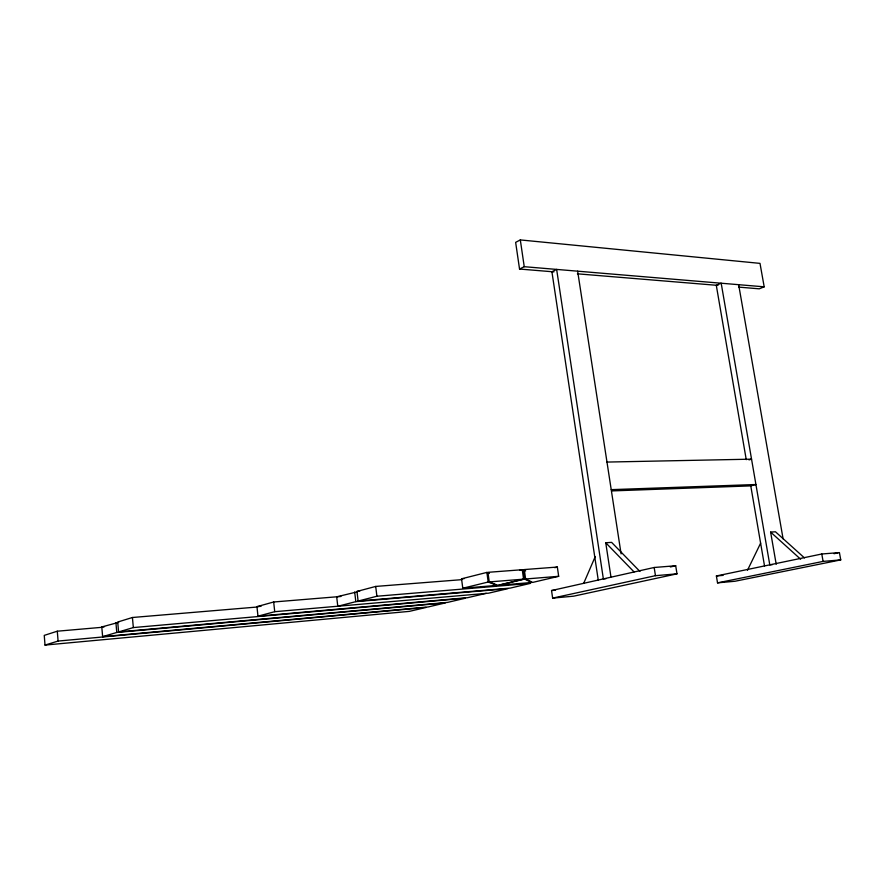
<?xml version="1.0" encoding="UTF-8"?>
<svg xmlns="http://www.w3.org/2000/svg" width="885" height="885" viewBox="0 0 885 885"><rect width="100%" height="100%" fill="white"/><g stroke="black" fill="none" stroke-linecap="round" stroke-linejoin="round"><path stroke-width="1.33" d="M583.735 583.237L595.196 556.687M747.482 570.272L760.624 543.158M738.588 287.105L759.264 288.82L764.186 286.828L760.005 263.376L520.314 239.923L515.645 242.368L519.539 269.04L553.988 271.883M519.539 269.04L524.241 266.695L764.186 286.828M102.737 627.244L57.293 631.204L44.25 635.386L45.013 645.077L409.39 611.369L426.039 607.464L58.089 641.061L45.013 645.077M102.627 636.647L116.776 632.465L445.387 602.917L428.152 606.966L102.627 636.647L101.786 626.945L118.656 622.354M257.745 606.977L132.429 617.498L117.716 622.033L118.59 631.934L447.578 602.397L465.444 598.205L133.336 627.576L118.59 631.934M748.987 459.89L751.553 459.16L606.977 462.07M486.219 593.326L467.711 597.674L257.966 616.181L256.96 606.645L273.675 601.988L340.924 596.457M257.966 616.181L274.726 611.69L488.631 593.171L507.835 588.669L355.825 601.645L337.782 606.28L336.687 596.822L357.418 591.811M358.115 601.059L376.899 596.236L530.215 583.414L510.28 588.094L358.115 601.059L356.976 591.423L375.705 586.434L461.893 579.653M462.789 588.226L488.199 582.02L496.872 585.394L462.789 588.226L461.539 578.812L486.883 572.407L489.383 573.48M519.694 570.349L522.261 569.719L523.588 579.155L497.879 585.306L489.25 581.932L487.934 572.329L522.261 569.719M520.701 570.272L523.267 569.641L525.657 570.902M554.74 567.683L557.34 567.053L558.678 576.312L532.693 582.407L525.613 578.989L524.285 569.564L557.34 567.053M524.595 579.067L498.874 585.228L531.719 582.496L524.595 579.067L523.267 569.641M551.543 590.538L654.17 567.484L675.697 565.758L676.992 573.845L573.679 596.169L552.638 598.116L551.543 590.538L555.492 590.195M670.343 566.953L675.697 565.758M552.638 598.116L655.464 575.681L676.992 573.845M716.385 575.969L821.778 553.999L839.422 552.583L840.75 559.895L735.026 581.246L717.525 582.861L716.385 575.969L723.111 575.372M834.013 553.7L838.073 552.859M717.525 582.861L823.105 561.4L840.75 559.895M101.786 626.945L104.53 626.702M256.96 606.645L261.064 606.302M606.026 578.679L603.36 578.901L556.643 269.416L551.908 271.717L598.238 580.051M772.494 564.608L769.784 564.84L721.186 283.222L716.286 285.269L746.254 459.669M356.976 591.423L359.708 591.202M489.25 581.932L523.588 579.155M525.613 578.989L558.678 576.312M461.539 578.812L464.26 578.602M610.938 576.876L605.749 542.759L611.601 542.372L639.943 571.456M776.211 564.298L770.625 532.095L775.459 531.785L804.476 557.915M611.69 490.921L750.768 485.887L755.923 484.515L611.225 489.648M577.407 273.819L717.923 285.401M770.625 532.095L800.637 559.22M605.749 542.759L634.058 571.931M821.778 553.999L823.105 561.4M738.654 284.682L783.103 538.888M750.712 485.555L764.529 565.935M654.17 567.484L655.464 575.681M577.639 271.175L621.093 553.888M520.314 239.923L524.241 266.695M486.883 572.407L488.199 582.02M375.705 586.434L376.899 596.236M354.675 592.032L355.825 601.645M273.675 601.988L274.726 611.69M132.429 617.498L133.336 627.576M115.913 622.586L116.776 632.465M57.293 631.204L58.089 641.061"/></g></svg>
